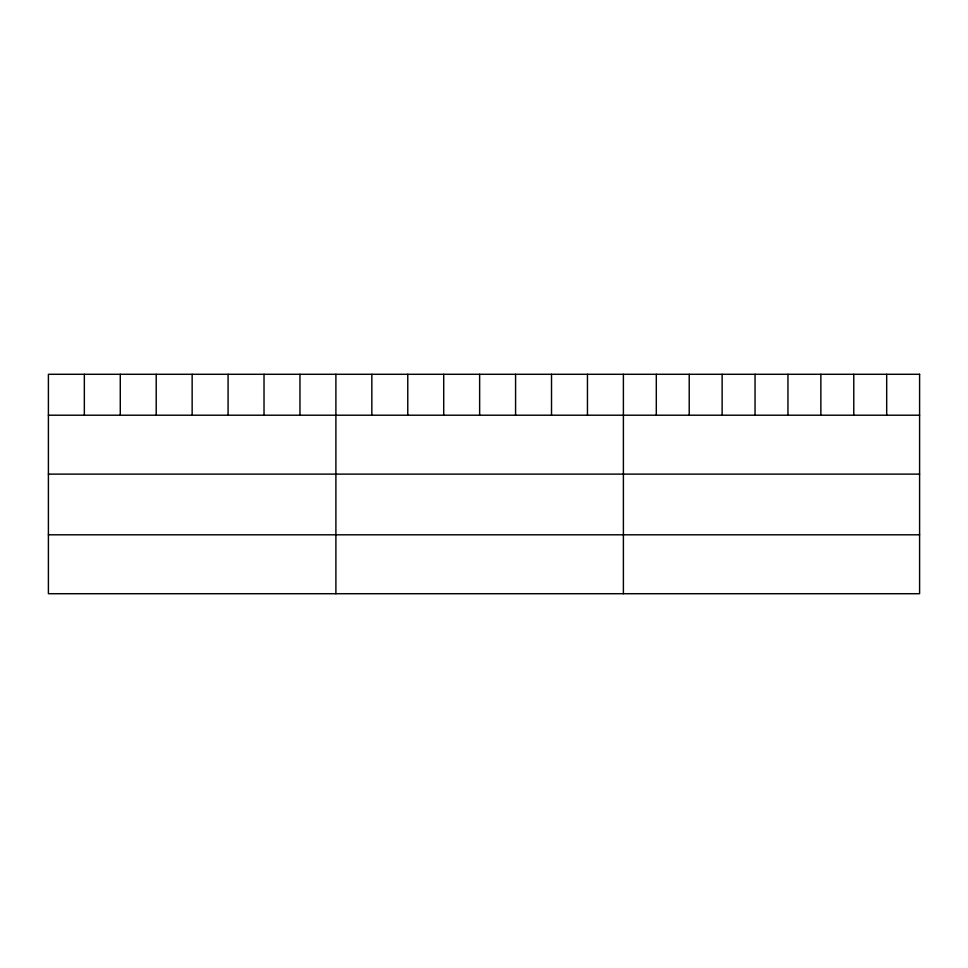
<?xml version="1.0" encoding="UTF-8"?>
<svg xmlns="http://www.w3.org/2000/svg" width="968" height="968" viewBox="0 0 968 968"><rect width="100%" height="100%" fill="white"/><g stroke="black" fill="none" stroke-linecap="round" stroke-linejoin="round"><path stroke-width="1.45" d="M48.4 415.211L919.6 415.211M48.4 474.114L919.6 474.114M48.4 534.808L919.6 534.808M886.688 374.289L886.688 415.211M853.776 374.289L853.776 415.211M820.864 374.289L820.864 415.211M787.952 374.289L787.952 415.211M755.04 374.289L755.04 415.211M722.128 374.289L722.128 415.211M689.216 374.289L689.216 415.211M656.304 374.289L656.304 415.211M623.392 374.289L623.392 593.711M587.455 374.289L587.455 415.211M551.518 374.289L551.518 415.211M515.581 374.289L515.581 415.211M479.644 374.289L479.644 415.211M443.707 374.289L443.707 415.211M407.77 374.289L407.77 415.211M371.833 374.289L371.833 415.211M335.896 374.289L335.896 593.711M299.959 374.289L299.959 415.211M264.022 374.289L264.022 415.211M228.085 374.289L228.085 415.211M192.148 374.289L192.148 415.211M156.211 374.289L156.211 415.211M120.274 374.289L120.274 415.211M84.337 374.289L84.337 415.211M919.6 374.289L48.4 374.289L48.4 593.711L919.6 593.711L919.6 374.289"/></g></svg>
